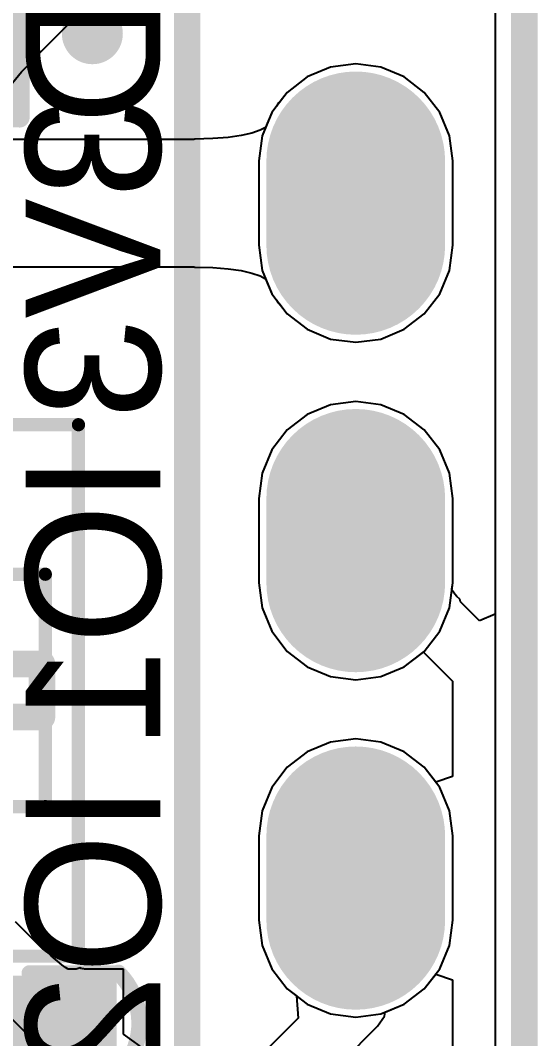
# Model space of a CAD drawing. Header units: millimetres. Extents: x 0 to 11.7, y 0 to 8.3.
# Drawn here: x 5.7892 to 5.9426, y 3.1336 to 3.4353 of the extents above; entities that cross this region are included whole.
import ezdxf

# ---------------------------------------------------------------- set-up
doc = ezdxf.new("R2010")
doc.units = ezdxf.units.MM
doc.header["$MEASUREMENT"] = 0
for name, color, linetype in [('BottomLayer', 5, 'Continuous'), ('BottomOverlay', 54, 'Continuous'), ('BottomPaste', 16, 'Continuous'), ('BottomSolder', 6, 'Continuous'), ('ConnectLayer', 7, 'Continuous'), ('KeepOutLayer', 6, 'Continuous'), ('Mechanical13', 56, 'Continuous'), ('Mechanical15', 56, 'Continuous'), ('MidLayer1', 16, 'Continuous'), ('MidLayer2', 76, 'Continuous'), ('MultiLayer', 9, 'Continuous'), ('PadHoleLayer', 156, 'Continuous'), ('TopLayer', 1, 'Continuous'), ('TopOverlay', 2, 'Continuous'), ('TopSolder', 216, 'Continuous')]:
    doc.layers.add(name, color=color, linetype=linetype)

# ---------------------------------------------------------------- blocks, each defined once
blk = doc.blocks.new('C0402_B_7')
at = {"layer": 'BottomLayer'}
for points in [[(0.01168, 0.0059), (0.01168, 0.02952), (-0.0084, 0.0059), (-0.0084, 0.02952)], [(0.01168, -0.03347), (0.01168, -0.00985), (-0.0084, -0.03347), (-0.0084, -0.00985)]]:
    blk.add_solid(points, dxfattribs=at)
at = {"layer": 'BottomOverlay', "const_width": 0.00472}
for points in [[(-0.01436, 0.03303, -0.424007), (0.01615, 0.03252)], [(0.01664, -0.03797, -0.424007), (-0.01387, -0.03746)]]:
    blk.add_lwpolyline(points, format="xyb", dxfattribs=at)
at = {"layer": 'BottomOverlay', "const_width": 0.00236}
for points in [[(-0.01554, 0.03303, 1), (-0.01318, 0.03303, 1)], [(-0.01535, 0.03149, 1), (-0.01299, 0.03149, 1)], [(0.01497, 0.03252, 1), (0.01733, 0.03252, 1)], [(0.01527, 0.03149, 1), (0.01763, 0.03149, 1)], [(-0.01535, 0.00669, 1), (-0.01299, 0.00669, 1)], [(0.01527, 0.00669, 1), (0.01763, 0.00669, 1)], [(-0.01535, -0.01163, 1), (-0.01299, -0.01163, 1)], [(0.01527, -0.01163, 1), (0.01763, -0.01163, 1)], [(-0.01535, -0.03644, 1), (-0.01299, -0.03644, 1)], [(-0.01505, -0.03746, 1), (-0.01269, -0.03746, 1)], [(0.01527, -0.03644, 1), (0.01763, -0.03644, 1)], [(0.01546, -0.03797, 1), (0.01782, -0.03797, 1)]]:
    blk.add_lwpolyline(points, format="xyb", close=True, dxfattribs=at)
at = {"layer": 'BottomOverlay', "const_width": 0.00472}
for points in [[(-0.01417, 0.03149), (-0.01417, 0.00669)], [(0.01645, 0.03149), (0.01645, 0.00669)], [(-0.01417, -0.01163), (-0.01417, -0.03644)], [(0.01645, -0.01163), (0.01645, -0.03644)]]:
    blk.add_lwpolyline(points, dxfattribs=at)
at = {"layer": 'BottomPaste'}
for points in [[(0.01168, 0.0059), (0.01168, 0.02952), (-0.0084, 0.0059), (-0.0084, 0.02952)], [(0.01168, -0.03347), (0.01168, -0.00985), (-0.0084, -0.03347), (-0.0084, -0.00985)]]:
    blk.add_solid(points, dxfattribs=at)
at = {"layer": 'BottomSolder'}
for points in [[(0.01568, 0.0019), (0.01568, 0.03352), (-0.0124, 0.0019), (-0.0124, 0.03352)], [(0.01568, -0.03747), (0.01568, -0.00585), (-0.0124, -0.03747), (-0.0124, -0.00585)]]:
    blk.add_solid(points, dxfattribs=at)
blk = doc.blocks.new('TPS61040_B_31')
at = {"layer": 'BottomLayer', "const_width": 0.01772}
blk.add_lwpolyline([(0.06204, 0.0379), (0.03448, 0.0379)], dxfattribs=at)
at = {"layer": 'BottomLayer', "const_width": 0.00886}
for points in [[(0.03005, 0.0379, 1), (0.03891, 0.0379, 1)], [(0.05761, 0.0379, 1), (0.06647, 0.0379, 1)]]:
    blk.add_lwpolyline(points, format="xyb", close=True, dxfattribs=at)
at = {"layer": 'BottomLayer'}
for points in [[(-0.0669, 0.04676), (-0.0669, 0.02904), (-0.02162, 0.04676), (-0.02162, 0.02904)], [(-0.0669, 0.00936), (-0.0669, -0.00836), (-0.02162, 0.00936), (-0.02162, -0.00836)], [(-0.0669, -0.02804), (-0.0669, -0.04576), (-0.02162, -0.02804), (-0.02162, -0.04576)], [(0.02562, -0.02804), (0.02562, -0.04576), (0.0709, -0.02804), (0.0709, -0.04576)]]:
    blk.add_solid(points, dxfattribs=at)
at = {"layer": 'BottomOverlay', "const_width": 0.00787}
for points in [[(0.00987, 0.05956), (-0.00587, 0.05956)], [(-0.00587, -0.05856), (-0.00587, 0.05956)], [(0.00987, -0.05856), (0.00987, 0.05956)], [(0.00987, -0.05856), (-0.00587, -0.05856)]]:
    blk.add_lwpolyline(points, dxfattribs=at)
at = {"layer": 'BottomOverlay'}
for points, const_width in [([(-0.00784, 0.05956, 1), (-0.00391, 0.05956, 1)], 0.00394), ([(-0.00784, 0.05956, 1), (-0.00391, 0.05956, 1)], 0.00394), ([(0.00791, 0.05956, 1), (0.01184, 0.05956, 1)], 0.00394), ([(0.00791, 0.05956, 1), (0.01184, 0.05956, 1)], 0.00394), ([(-0.00784, -0.05856, 1), (-0.00391, -0.05856, 1)], 0.00394), ([(-0.00784, -0.05856, 1), (-0.00391, -0.05856, 1)], 0.00394), ([(0.00791, -0.05856, 1), (0.01184, -0.05856, 1)], 0.00394), ([(0.00791, -0.05856, 1), (0.01184, -0.05856, 1)], 0.00394), ([(-0.03934, -0.07037, 1), (-0.04918, -0.07037, 1)], 0.00984), ([(-0.05164, -0.07037, 1), (-0.04672, -0.07037, 1)], 0.00492), ([(-0.0418, -0.07037, 1), (-0.03688, -0.07037, 1)], 0.00492)]:
    blk.add_lwpolyline(points, format="xyb", close=True, dxfattribs=dict(at, const_width=const_width))
at = {"layer": 'BottomPaste', "const_width": 0.01772}
blk.add_lwpolyline([(0.06204, 0.0379), (0.03448, 0.0379)], dxfattribs=at)
at = {"layer": 'BottomPaste', "const_width": 0.00886}
for points in [[(0.03005, 0.0379, 1), (0.03891, 0.0379, 1)], [(0.05761, 0.0379, 1), (0.06647, 0.0379, 1)]]:
    blk.add_lwpolyline(points, format="xyb", close=True, dxfattribs=at)
at = {"layer": 'BottomPaste'}
for points in [[(-0.0669, 0.04676), (-0.0669, 0.02904), (-0.02162, 0.04676), (-0.02162, 0.02904)], [(-0.0669, 0.00936), (-0.0669, -0.00836), (-0.02162, 0.00936), (-0.02162, -0.00836)], [(-0.0669, -0.02804), (-0.0669, -0.04576), (-0.02162, -0.02804), (-0.02162, -0.04576)], [(0.02562, -0.02804), (0.02562, -0.04576), (0.0709, -0.02804), (0.0709, -0.04576)]]:
    blk.add_solid(points, dxfattribs=at)
at = {"layer": 'BottomSolder', "const_width": 0.02572}
blk.add_lwpolyline([(0.06204, 0.0379), (0.03448, 0.0379)], dxfattribs=at)
at = {"layer": 'BottomSolder', "const_width": 0.01286}
for points in [[(0.02805, 0.0379, 1), (0.04091, 0.0379, 1)], [(0.05561, 0.0379, 1), (0.06847, 0.0379, 1)]]:
    blk.add_lwpolyline(points, format="xyb", close=True, dxfattribs=at)
at = {"layer": 'BottomSolder'}
for points in [[(-0.0709, 0.05076), (-0.0709, 0.02504), (-0.01762, 0.05076), (-0.01762, 0.02504)], [(-0.0709, 0.01336), (-0.0709, -0.01236), (-0.01762, 0.01336), (-0.01762, -0.01236)], [(-0.0709, -0.02404), (-0.0709, -0.04976), (-0.01762, -0.02404), (-0.01762, -0.04976)], [(0.02162, -0.02404), (0.02162, -0.04976), (0.0749, -0.02404), (0.0749, -0.04976)]]:
    blk.add_solid(points, dxfattribs=at)
at = {"layer": 'Mechanical13', "const_width": 0.00394}
for points in [[(-0.03245, -0.05954), (-0.03245, 0.06054)], [(0.03645, 0.06054), (-0.03245, 0.06054)], [(0.03645, -0.05954), (0.03645, 0.06054)], [(0.03645, -0.05954), (-0.03245, -0.05954)]]:
    blk.add_lwpolyline(points, dxfattribs=at)
at = {"layer": 'Mechanical13', "const_width": 0.00197}
for points in [[(-0.03343, 0.06054, 1), (-0.03146, 0.06054, 1)], [(-0.03343, 0.06054, 1), (-0.03146, 0.06054, 1)], [(0.03546, 0.06054, 1), (0.03743, 0.06054, 1)], [(0.03546, 0.06054, 1), (0.03743, 0.06054, 1)], [(-0.03343, -0.05954, 1), (-0.03146, -0.05954, 1)], [(-0.03343, -0.05954, 1), (-0.03146, -0.05954, 1)], [(0.03546, -0.05954, 1), (0.03743, -0.05954, 1)], [(0.03546, -0.05954, 1), (0.03743, -0.05954, 1)]]:
    blk.add_lwpolyline(points, format="xyb", close=True, dxfattribs=at)
at = {"layer": 'Mechanical15', "const_width": 0.00394}
for points in [[(-0.07674, -0.06938), (-0.07674, 0.07038)], [(0.08074, 0.07038), (-0.07674, 0.07038)], [(0.08074, -0.06938), (0.08074, 0.07038)], [(0.002, -0.01919), (0.002, 0.02019)], [(0.02169, 0.0005), (-0.01768, 0.0005)], [(0.08074, -0.06938), (-0.07674, -0.06938)]]:
    blk.add_lwpolyline(points, dxfattribs=at)
at = {"layer": 'Mechanical15', "const_width": 0.00197}
for points in [[(-0.07772, 0.07038, 1), (-0.07576, 0.07038, 1)], [(-0.07772, 0.07038, 1), (-0.07576, 0.07038, 1)], [(0.07976, 0.07038, 1), (0.08172, 0.07038, 1)], [(0.07976, 0.07038, 1), (0.08172, 0.07038, 1)], [(0.00102, 0.02019, 1), (0.00298, 0.02019, 1)], [(-0.01867, 0.0005, 1), (-0.0167, 0.0005, 1)], [(0.0207, 0.0005, 1), (0.02267, 0.0005, 1)], [(0.00102, -0.01919, 1), (0.00298, -0.01919, 1)], [(-0.07772, -0.06938, 1), (-0.07576, -0.06938, 1)], [(-0.07772, -0.06938, 1), (-0.07576, -0.06938, 1)], [(0.07976, -0.06938, 1), (0.08172, -0.06938, 1)], [(0.07976, -0.06938, 1), (0.08172, -0.06938, 1)]]:
    blk.add_lwpolyline(points, format="xyb", close=True, dxfattribs=at)
blk = doc.blocks.new('AO4401_1_B_61')
at = {"layer": 'BottomLayer'}
for points, const_width in [([(-0.04637, 0.05976), (-0.04637, 0.07551)], 0.01575), ([(-0.01254, 0.0052), (-0.00466, 0.0052)], 0.06299)]:
    blk.add_lwpolyline(points, dxfattribs=dict(at, const_width=const_width))
for points, const_width in [([(-0.05031, 0.07551, 1), (-0.04243, 0.07551, 1)], 0.00787), ([(-0.05031, 0.05976, 1), (-0.04243, 0.05976, 1)], 0.00787), ([(-0.02829, 0.0052, 1), (0.00321, 0.0052, 1)], 0.0315), ([(-0.02041, 0.0052, 1), (0.01108, 0.0052, 1)], 0.0315)]:
    blk.add_lwpolyline(points, format="xyb", close=True, dxfattribs=dict(at, const_width=const_width))
for points in [[(-0.02866, 0.08732), (-0.02866, 0.04795), (-0.01291, 0.08732), (-0.01291, 0.04795)], [(-0.00306, 0.08732), (-0.00306, 0.04795), (0.01268, 0.08732), (0.01268, 0.04795)], [(0.02253, 0.08732), (0.02253, 0.04795), (0.03827, 0.08732), (0.03827, 0.04795)], [(-0.0385, -0.08649), (-0.0385, -0.04711), (-0.05425, -0.08649), (-0.05425, -0.04711)], [(-0.01291, -0.08649), (-0.01291, -0.04711), (-0.02866, -0.08649), (-0.02866, -0.04711)], [(0.01268, -0.08649), (0.01268, -0.04711), (-0.00306, -0.08649), (-0.00306, -0.04711)], [(0.03827, -0.08649), (0.03827, -0.04711), (0.02253, -0.08649), (0.02253, -0.04711)]]:
    blk.add_solid(points, dxfattribs=at)
at = {"layer": 'BottomOverlay'}
for points, const_width in [([(-0.0706, -0.0648), (-0.0706, 0.0662)], 0.006), ([(-0.0706, 0.0662), (-0.06, 0.0662)], 0.00598), ([(0.0478, 0.0662), (0.0584, 0.0662)], 0.00598), ([(0.0584, -0.0648), (0.0584, 0.0662)], 0.006), ([(-0.0706, -0.0648), (-0.06, -0.0648)], 0.00598), ([(0.0478, -0.0648), (0.0584, -0.0648)], 0.00598)]:
    blk.add_lwpolyline(points, dxfattribs=dict(at, const_width=const_width))
for points, const_width in [([(-0.0721, 0.0662, 1), (-0.0691, 0.0662, 1)], 0.003), ([(-0.0721, 0.0662, 1), (-0.0691, 0.0662, 1)], 0.00299), ([(-0.0615, 0.0662, 1), (-0.0585, 0.0662, 1)], 0.00299), ([(0.0463, 0.0662, 1), (0.0493, 0.0662, 1)], 0.00299), ([(0.0569, 0.0662, 1), (0.0599, 0.0662, 1)], 0.003), ([(0.0569, 0.0662, 1), (0.0599, 0.0662, 1)], 0.00299), ([(0.08412, -0.04, 1), (0.07588, -0.04, 1)], 0.00984), ([(0.07342, -0.04, 1), (0.07834, -0.04, 1)], 0.00492), ([(0.08166, -0.04, 1), (0.08658, -0.04, 1)], 0.00492), ([(-0.0721, -0.0648, 1), (-0.0691, -0.0648, 1)], 0.003), ([(-0.0721, -0.0648, 1), (-0.0691, -0.0648, 1)], 0.00299), ([(-0.0615, -0.0648, 1), (-0.0585, -0.0648, 1)], 0.00299), ([(0.0463, -0.0648, 1), (0.0493, -0.0648, 1)], 0.00299), ([(0.0569, -0.0648, 1), (0.0599, -0.0648, 1)], 0.003), ([(0.0569, -0.0648, 1), (0.0599, -0.0648, 1)], 0.00299)]:
    blk.add_lwpolyline(points, format="xyb", close=True, dxfattribs=dict(at, const_width=const_width))
at = {"layer": 'BottomPaste'}
for points, const_width in [([(-0.04637, 0.05976), (-0.04637, 0.07551)], 0.01575), ([(-0.01254, 0.0052), (-0.00466, 0.0052)], 0.06299)]:
    blk.add_lwpolyline(points, dxfattribs=dict(at, const_width=const_width))
for points, const_width in [([(-0.05031, 0.07551, 1), (-0.04243, 0.07551, 1)], 0.00787), ([(-0.05031, 0.05976, 1), (-0.04243, 0.05976, 1)], 0.00787), ([(-0.02829, 0.0052, 1), (0.00321, 0.0052, 1)], 0.0315), ([(-0.02041, 0.0052, 1), (0.01108, 0.0052, 1)], 0.0315)]:
    blk.add_lwpolyline(points, format="xyb", close=True, dxfattribs=dict(at, const_width=const_width))
for points in [[(-0.02866, 0.08732), (-0.02866, 0.04795), (-0.01291, 0.08732), (-0.01291, 0.04795)], [(-0.00306, 0.08732), (-0.00306, 0.04795), (0.01268, 0.08732), (0.01268, 0.04795)], [(0.02253, 0.08732), (0.02253, 0.04795), (0.03827, 0.08732), (0.03827, 0.04795)], [(-0.0385, -0.08649), (-0.0385, -0.04711), (-0.05425, -0.08649), (-0.05425, -0.04711)], [(-0.01291, -0.08649), (-0.01291, -0.04711), (-0.02866, -0.08649), (-0.02866, -0.04711)], [(0.01268, -0.08649), (0.01268, -0.04711), (-0.00306, -0.08649), (-0.00306, -0.04711)], [(0.03827, -0.08649), (0.03827, -0.04711), (0.02253, -0.08649), (0.02253, -0.04711)]]:
    blk.add_solid(points, dxfattribs=at)
at = {"layer": 'BottomSolder'}
for points, const_width in [([(-0.04637, 0.05976), (-0.04637, 0.07551)], 0.02375), ([(-0.01254, 0.0052), (-0.00466, 0.0052)], 0.07099)]:
    blk.add_lwpolyline(points, dxfattribs=dict(at, const_width=const_width))
for points, const_width in [([(-0.05231, 0.07551, 1), (-0.04043, 0.07551, 1)], 0.01187), ([(-0.05231, 0.05976, 1), (-0.04043, 0.05976, 1)], 0.01187), ([(-0.03028, 0.0052, 1), (0.00521, 0.0052, 1)], 0.0355), ([(-0.02241, 0.0052, 1), (0.01308, 0.0052, 1)], 0.0355)]:
    blk.add_lwpolyline(points, format="xyb", close=True, dxfattribs=dict(at, const_width=const_width))
for points in [[(-0.03266, 0.09132), (-0.03266, 0.04395), (-0.00891, 0.09132), (-0.00891, 0.04395)], [(-0.00706, 0.09132), (-0.00706, 0.04395), (0.01668, 0.09132), (0.01668, 0.04395)], [(0.01853, 0.09132), (0.01853, 0.04395), (0.04227, 0.09132), (0.04227, 0.04395)], [(-0.0345, -0.09048), (-0.0345, -0.04312), (-0.05825, -0.09048), (-0.05825, -0.04312)], [(-0.00891, -0.09048), (-0.00891, -0.04312), (-0.03266, -0.09048), (-0.03266, -0.04312)], [(0.01668, -0.09048), (0.01668, -0.04312), (-0.00706, -0.09048), (-0.00706, -0.04312)], [(0.04227, -0.09048), (0.04227, -0.04312), (0.01853, -0.09048), (0.01853, -0.04312)]]:
    blk.add_solid(points, dxfattribs=at)
blk = doc.blocks.new('SIP8_72')
at = {"layer": 'BottomLayer', "const_width": 0.045}
for points in [[(0, -0.1875), (0, -0.2125)], [(0, -0.2875), (0, -0.3125)], [(0, -0.3875), (0, -0.4125)]]:
    blk.add_lwpolyline(points, dxfattribs=at)
at = {"layer": 'BottomLayer', "const_width": 0.0225}
for points in [[(-0.01125, -0.1875, 1), (0.01125, -0.1875, 1)], [(-0.01125, -0.2125, 1), (0.01125, -0.2125, 1)], [(-0.01125, -0.2875, 1), (0.01125, -0.2875, 1)], [(-0.01125, -0.3125, 1), (0.01125, -0.3125, 1)], [(-0.01125, -0.3875, 1), (0.01125, -0.3875, 1)], [(-0.01125, -0.4125, 1), (0.01125, -0.4125, 1)]]:
    blk.add_lwpolyline(points, format="xyb", close=True, dxfattribs=at)
at = {"layer": 'BottomOverlay', "const_width": 0.00787}
for points in [[(-0.05, -0.75), (-0.05, 0.05)], [(0.05, -0.75), (0.05, 0.05)]]:
    blk.add_lwpolyline(points, dxfattribs=at)
at = {"layer": 'BottomSolder', "const_width": 0.053}
for points in [[(0, -0.1875), (0, -0.2125)], [(0, -0.2875), (0, -0.3125)], [(0, -0.3875), (0, -0.4125)]]:
    blk.add_lwpolyline(points, dxfattribs=at)
at = {"layer": 'BottomSolder', "const_width": 0.0265}
for points in [[(-0.01325, -0.1875, 1), (0.01325, -0.1875, 1)], [(-0.01325, -0.2125, 1), (0.01325, -0.2125, 1)], [(-0.01325, -0.2875, 1), (0.01325, -0.2875, 1)], [(-0.01325, -0.3125, 1), (0.01325, -0.3125, 1)], [(-0.01325, -0.3875, 1), (0.01325, -0.3875, 1)], [(-0.01325, -0.4125, 1), (0.01325, -0.4125, 1)]]:
    blk.add_lwpolyline(points, format="xyb", close=True, dxfattribs=at)
at = {"layer": 'MidLayer1', "const_width": 0.045}
for points in [[(0, -0.1875), (0, -0.2125)], [(0, -0.2875), (0, -0.3125)], [(0, -0.3875), (0, -0.4125)]]:
    blk.add_lwpolyline(points, dxfattribs=at)
at = {"layer": 'MidLayer1', "const_width": 0.0225}
for points in [[(-0.01125, -0.1875, 1), (0.01125, -0.1875, 1)], [(-0.01125, -0.2125, 1), (0.01125, -0.2125, 1)], [(-0.01125, -0.2875, 1), (0.01125, -0.2875, 1)], [(-0.01125, -0.3125, 1), (0.01125, -0.3125, 1)], [(-0.01125, -0.3875, 1), (0.01125, -0.3875, 1)], [(-0.01125, -0.4125, 1), (0.01125, -0.4125, 1)]]:
    blk.add_lwpolyline(points, format="xyb", close=True, dxfattribs=at)
at = {"layer": 'MidLayer2', "const_width": 0.045}
for points in [[(0, -0.1875), (0, -0.2125)], [(0, -0.2875), (0, -0.3125)], [(0, -0.3875), (0, -0.4125)]]:
    blk.add_lwpolyline(points, dxfattribs=at)
at = {"layer": 'MidLayer2', "const_width": 0.0225}
for points in [[(-0.01125, -0.1875, 1), (0.01125, -0.1875, 1)], [(-0.01125, -0.2125, 1), (0.01125, -0.2125, 1)], [(-0.01125, -0.2875, 1), (0.01125, -0.2875, 1)], [(-0.01125, -0.3125, 1), (0.01125, -0.3125, 1)], [(-0.01125, -0.3875, 1), (0.01125, -0.3875, 1)], [(-0.01125, -0.4125, 1), (0.01125, -0.4125, 1)]]:
    blk.add_lwpolyline(points, format="xyb", close=True, dxfattribs=at)
at = {"layer": 'MultiLayer', "const_width": 0.045}
for points in [[(0, -0.1875), (0, -0.2125)], [(0, -0.2875), (0, -0.3125)], [(0, -0.3875), (0, -0.4125)]]:
    blk.add_lwpolyline(points, dxfattribs=at)
at = {"layer": 'MultiLayer', "const_width": 0.0225}
for points in [[(-0.01125, -0.1875, 1), (0.01125, -0.1875, 1)], [(-0.01125, -0.2125, 1), (0.01125, -0.2125, 1)], [(-0.01125, -0.2875, 1), (0.01125, -0.2875, 1)], [(-0.01125, -0.3125, 1), (0.01125, -0.3125, 1)], [(-0.01125, -0.3875, 1), (0.01125, -0.3875, 1)], [(-0.01125, -0.4125, 1), (0.01125, -0.4125, 1)]]:
    blk.add_lwpolyline(points, format="xyb", close=True, dxfattribs=at)
at = {"layer": 'PadHoleLayer', "const_width": 0.01575}
for points in [[(-0.00787, -0.2, 1), (0.00787, -0.2, 1)], [(-0.00787, -0.3, 1), (0.00787, -0.3, 1)], [(-0.00787, -0.4, 1), (0.00787, -0.4, 1)]]:
    blk.add_lwpolyline(points, format="xyb", close=True, dxfattribs=at)
at = {"layer": 'TopLayer', "const_width": 0.045}
for points in [[(0, -0.1875), (0, -0.2125)], [(0, -0.2875), (0, -0.3125)], [(0, -0.3875), (0, -0.4125)]]:
    blk.add_lwpolyline(points, dxfattribs=at)
at = {"layer": 'TopLayer', "const_width": 0.0225}
for points in [[(-0.01125, -0.1875, 1), (0.01125, -0.1875, 1)], [(-0.01125, -0.2125, 1), (0.01125, -0.2125, 1)], [(-0.01125, -0.2875, 1), (0.01125, -0.2875, 1)], [(-0.01125, -0.3125, 1), (0.01125, -0.3125, 1)], [(-0.01125, -0.3875, 1), (0.01125, -0.3875, 1)], [(-0.01125, -0.4125, 1), (0.01125, -0.4125, 1)]]:
    blk.add_lwpolyline(points, format="xyb", close=True, dxfattribs=at)
at = {"layer": 'TopSolder', "const_width": 0.053}
for points in [[(0, -0.1875), (0, -0.2125)], [(0, -0.2875), (0, -0.3125)], [(0, -0.3875), (0, -0.4125)]]:
    blk.add_lwpolyline(points, dxfattribs=at)
at = {"layer": 'TopSolder', "const_width": 0.0265}
for points in [[(-0.01325, -0.1875, 1), (0.01325, -0.1875, 1)], [(-0.01325, -0.2125, 1), (0.01325, -0.2125, 1)], [(-0.01325, -0.2875, 1), (0.01325, -0.2875, 1)], [(-0.01325, -0.3125, 1), (0.01325, -0.3125, 1)], [(-0.01325, -0.3875, 1), (0.01325, -0.3875, 1)], [(-0.01325, -0.4125, 1), (0.01325, -0.4125, 1)]]:
    blk.add_lwpolyline(points, format="xyb", close=True, dxfattribs=at)
blk = doc.blocks.new('LCD_240_240_76')
at = {"layer": 'TopOverlay', "const_width": 0.00394}
blk.add_lwpolyline([(0.21303, -0.0535), (0.21303, 1.09689)], dxfattribs=at)

msp = doc.modelspace()

# ---------------------------------------------------------------- linework, layer by layer
at = {"layer": 'ConnectLayer'}
for p, q in [((5.92998, 3.68865), (5.92998, 2.7787)), ((5.92998, 3.68865), (5.92998, 2.7787)), ((5.92998, 3.68865), (5.92998, 2.7787)), ((5.92998, 3.68865), (5.92998, 3.25933)), ((5.79465, 3.42544), (5.82745, 3.45823)), ((5.78957, 3.42004), (5.79458, 3.42525)), ((5.79458, 3.42525), (5.79465, 3.42544)), ((5.88863, 3.42242), (5.88119, 3.42144)), ((5.88863, 3.42242), (5.88119, 3.42144)), ((5.88863, 3.42242), (5.88119, 3.42144)), ((5.88863, 3.42242), (5.88119, 3.42144)), ((5.89607, 3.42144), (5.88863, 3.42242)), ((5.89607, 3.42144), (5.88863, 3.42242)), ((5.89607, 3.42144), (5.88863, 3.42242)), ((5.89607, 3.42144), (5.88863, 3.42242)), ((5.7816, 3.41045), (5.78957, 3.42004)), ((5.88119, 3.42144), (5.87426, 3.41857)), ((5.88119, 3.42144), (5.87426, 3.41857)), ((5.88119, 3.42144), (5.87426, 3.41857)), ((5.88119, 3.42144), (5.87426, 3.41857)), ((5.903, 3.41857), (5.89607, 3.42144)), ((5.903, 3.41857), (5.89607, 3.42144)), ((5.903, 3.41857), (5.89607, 3.42144)), ((5.903, 3.41857), (5.89607, 3.42144)), ((5.87426, 3.41857), (5.8683, 3.414)), ((5.87426, 3.41857), (5.8683, 3.414)), ((5.87426, 3.41857), (5.8683, 3.414)), ((5.87426, 3.41857), (5.8683, 3.414)), ((5.90896, 3.414), (5.903, 3.41857)), ((5.90896, 3.414), (5.903, 3.41857)), ((5.90896, 3.414), (5.903, 3.41857)), ((5.90896, 3.414), (5.903, 3.41857)), ((5.8683, 3.414), (5.86374, 3.40804)), ((5.8683, 3.414), (5.86374, 3.40804)), ((5.8683, 3.414), (5.86374, 3.40804)), ((5.8683, 3.414), (5.86619, 3.41124)), ((5.91352, 3.40804), (5.90896, 3.414)), ((5.91352, 3.40804), (5.90896, 3.414)), ((5.91352, 3.40804), (5.90896, 3.414)), ((5.91352, 3.40804), (5.90896, 3.414)), ((5.86522, 3.40998), (5.86374, 3.40804)), ((5.86552, 3.41069), (5.86522, 3.40998)), ((5.86588, 3.41084), (5.86552, 3.41069)), ((5.86594, 3.41092), (5.86588, 3.41084)), ((5.86611, 3.41122), (5.86594, 3.41092)), ((5.86619, 3.41124), (5.86611, 3.41122)), ((5.86374, 3.40804), (5.86086, 3.40111)), ((5.86374, 3.40804), (5.86086, 3.40111)), ((5.86374, 3.40804), (5.86086, 3.40111)), ((5.86374, 3.40804), (5.8619, 3.40361)), ((5.9164, 3.40111), (5.91352, 3.40804)), ((5.9164, 3.40111), (5.91352, 3.40804)), ((5.9164, 3.40111), (5.91352, 3.40804)), ((5.9164, 3.40111), (5.91352, 3.40804)), ((5.8619, 3.40361), (5.86025, 3.40275)), ((5.85081, 3.40063), (5.84626, 3.40028)), ((5.85468, 3.40118), (5.85081, 3.40063)), ((5.85784, 3.40191), (5.85468, 3.40118)), ((5.86025, 3.40275), (5.85784, 3.40191)), ((5.86086, 3.40111), (5.85988, 3.39367)), ((5.86086, 3.40111), (5.85988, 3.39367)), ((5.86086, 3.40111), (5.85988, 3.39367)), ((5.91738, 3.39367), (5.9164, 3.40111)), ((5.91738, 3.39367), (5.9164, 3.40111)), ((5.91738, 3.39367), (5.9164, 3.40111)), ((5.91738, 3.39367), (5.9164, 3.40111)), ((5.84062, 3.40003), (5.64595, 3.40003)), ((5.84091, 3.40016), (5.84062, 3.40003)), ((5.84626, 3.40028), (5.84091, 3.40016)), ((5.85988, 3.39367), (5.85988, 3.36867)), ((5.85988, 3.39367), (5.85988, 3.36867)), ((5.85988, 3.39367), (5.85988, 3.36867)), ((5.91738, 3.36867), (5.91738, 3.39367)), ((5.91738, 3.36867), (5.91738, 3.39367)), ((5.91738, 3.36867), (5.91738, 3.39367)), ((5.91738, 3.36867), (5.91738, 3.39367)), ((5.85988, 3.36867), (5.86086, 3.36123)), ((5.85988, 3.36867), (5.86086, 3.36123)), ((5.85988, 3.36867), (5.86086, 3.36123)), ((5.9164, 3.36123), (5.91738, 3.36867)), ((5.9164, 3.36123), (5.91738, 3.36867)), ((5.9164, 3.36123), (5.91738, 3.36867)), ((5.9164, 3.36123), (5.91738, 3.36867)), ((5.67097, 3.36231), (5.84062, 3.36231)), ((5.84062, 3.36231), (5.84091, 3.36218)), ((5.84091, 3.36218), (5.84626, 3.36206)), ((5.84626, 3.36206), (5.85081, 3.36171)), ((5.85081, 3.36171), (5.85468, 3.36116)), ((5.85468, 3.36116), (5.85784, 3.36043)), ((5.85784, 3.36043), (5.86025, 3.35959)), ((5.86025, 3.35959), (5.8619, 3.35873)), ((5.86086, 3.36123), (5.86374, 3.3543)), ((5.86086, 3.36123), (5.86374, 3.3543)), ((5.86086, 3.36123), (5.86374, 3.3543)), ((5.8619, 3.35873), (5.86374, 3.3543)), ((5.91352, 3.3543), (5.9164, 3.36123)), ((5.91352, 3.3543), (5.9164, 3.36123)), ((5.91352, 3.3543), (5.9164, 3.36123)), ((5.91352, 3.3543), (5.9164, 3.36123)), ((5.86374, 3.3543), (5.8683, 3.34834)), ((5.86374, 3.3543), (5.86522, 3.35236)), ((5.86374, 3.3543), (5.8683, 3.34834)), ((5.86374, 3.3543), (5.8683, 3.34834)), ((5.86522, 3.35236), (5.86552, 3.35165)), ((5.90896, 3.34834), (5.91352, 3.3543)), ((5.90896, 3.34834), (5.91352, 3.3543)), ((5.90896, 3.34834), (5.91352, 3.3543)), ((5.90896, 3.34834), (5.91352, 3.3543)), ((5.86552, 3.35165), (5.86588, 3.3515)), ((5.86588, 3.3515), (5.86594, 3.35142)), ((5.86594, 3.35142), (5.86611, 3.35113)), ((5.86611, 3.35113), (5.86619, 3.3511)), ((5.86619, 3.3511), (5.8683, 3.34834)), ((5.8683, 3.34834), (5.87426, 3.34378)), ((5.8683, 3.34834), (5.87426, 3.34378)), ((5.8683, 3.34834), (5.87426, 3.34378)), ((5.8683, 3.34834), (5.87426, 3.34378)), ((5.903, 3.34378), (5.90896, 3.34834)), ((5.903, 3.34378), (5.90896, 3.34834)), ((5.903, 3.34378), (5.90896, 3.34834)), ((5.903, 3.34378), (5.90896, 3.34834)), ((5.87426, 3.34378), (5.88119, 3.3409)), ((5.87426, 3.34378), (5.88119, 3.3409)), ((5.87426, 3.34378), (5.88119, 3.3409)), ((5.87426, 3.34378), (5.88119, 3.3409)), ((5.89607, 3.3409), (5.903, 3.34378)), ((5.89607, 3.3409), (5.903, 3.34378)), ((5.89607, 3.3409), (5.903, 3.34378)), ((5.89607, 3.3409), (5.903, 3.34378)), ((5.88119, 3.3409), (5.88863, 3.33993)), ((5.88119, 3.3409), (5.88863, 3.33993)), ((5.88119, 3.3409), (5.88863, 3.33993)), ((5.88119, 3.3409), (5.88863, 3.33993)), ((5.88863, 3.33993), (5.89607, 3.3409)), ((5.88863, 3.33993), (5.89607, 3.3409)), ((5.88863, 3.33993), (5.89607, 3.3409)), ((5.88863, 3.33993), (5.89607, 3.3409)), ((5.88863, 3.32242), (5.88119, 3.32144)), ((5.88863, 3.32242), (5.88119, 3.32144)), ((5.88863, 3.32242), (5.88119, 3.32144)), ((5.88863, 3.32242), (5.88119, 3.32144)), ((5.89607, 3.32144), (5.88863, 3.32242)), ((5.89607, 3.32144), (5.88863, 3.32242)), ((5.89607, 3.32144), (5.88863, 3.32242)), ((5.89607, 3.32144), (5.88863, 3.32242)), ((5.88119, 3.32144), (5.87426, 3.31857)), ((5.88119, 3.32144), (5.87426, 3.31857)), ((5.88119, 3.32144), (5.87426, 3.31857)), ((5.88119, 3.32144), (5.87426, 3.31857)), ((5.903, 3.31857), (5.89607, 3.32144)), ((5.903, 3.31857), (5.89607, 3.32144)), ((5.903, 3.31857), (5.89607, 3.32144)), ((5.903, 3.31857), (5.89607, 3.32144)), ((5.87426, 3.31857), (5.8683, 3.314)), ((5.87426, 3.31857), (5.8683, 3.314)), ((5.87426, 3.31857), (5.8683, 3.314)), ((5.87426, 3.31857), (5.8683, 3.314)), ((5.90896, 3.314), (5.903, 3.31857)), ((5.90896, 3.314), (5.903, 3.31857)), ((5.90896, 3.314), (5.903, 3.31857)), ((5.90896, 3.314), (5.903, 3.31857)), ((5.8683, 3.314), (5.86374, 3.30804)), ((5.8683, 3.314), (5.86374, 3.30804)), ((5.8683, 3.314), (5.86374, 3.30804)), ((5.8683, 3.314), (5.86374, 3.30804)), ((5.91352, 3.30804), (5.90896, 3.314)), ((5.91352, 3.30804), (5.90896, 3.314)), ((5.91352, 3.30804), (5.90896, 3.314)), ((5.91352, 3.30804), (5.90896, 3.314)), ((5.86374, 3.30804), (5.86086, 3.30111)), ((5.86374, 3.30804), (5.86086, 3.30111)), ((5.86374, 3.30804), (5.86086, 3.30111)), ((5.86374, 3.30804), (5.86086, 3.30111)), ((5.9164, 3.30111), (5.91352, 3.30804)), ((5.9164, 3.30111), (5.91352, 3.30804)), ((5.9164, 3.30111), (5.91352, 3.30804)), ((5.9164, 3.30111), (5.91352, 3.30804)), ((5.86086, 3.30111), (5.85988, 3.29367)), ((5.86086, 3.30111), (5.85988, 3.29367)), ((5.86086, 3.30111), (5.85988, 3.29367)), ((5.86086, 3.30111), (5.85988, 3.29367)), ((5.91738, 3.29367), (5.9164, 3.30111)), ((5.91738, 3.29367), (5.9164, 3.30111)), ((5.91738, 3.29367), (5.9164, 3.30111)), ((5.91738, 3.29367), (5.9164, 3.30111)), ((5.85988, 3.29367), (5.85988, 3.26867)), ((5.85988, 3.29367), (5.85988, 3.26867)), ((5.85988, 3.29367), (5.85988, 3.26867)), ((5.85988, 3.29367), (5.85988, 3.26867)), ((5.91738, 3.26867), (5.91738, 3.29367)), ((5.91738, 3.26867), (5.91738, 3.29367)), ((5.91738, 3.26867), (5.91738, 3.29367)), ((5.91738, 3.26867), (5.91738, 3.29367)), ((5.85988, 3.26867), (5.86086, 3.26123)), ((5.85988, 3.26867), (5.86086, 3.26123)), ((5.85988, 3.26867), (5.86086, 3.26123)), ((5.85988, 3.26867), (5.86086, 3.26123)), ((5.9164, 3.26123), (5.91738, 3.26867)), ((5.9164, 3.26123), (5.91738, 3.26867)), ((5.9164, 3.26123), (5.91738, 3.26867)), ((5.91713, 3.26676), (5.91738, 3.26867)), ((5.91714, 3.26673), (5.91713, 3.26676)), ((5.91716, 3.2666), (5.91714, 3.26673)), ((5.91731, 3.26632), (5.91716, 3.2666)), ((5.91716, 3.2666), (5.91716, 3.2666)), ((5.9176, 3.26588), (5.91731, 3.26632)), ((5.91804, 3.26531), (5.9176, 3.26588)), ((5.91863, 3.26464), (5.91804, 3.26531)), ((5.91946, 3.26377), (5.91863, 3.26464)), ((5.91974, 3.26304), (5.91946, 3.26377)), ((5.92536, 3.25742), (5.91974, 3.26304)), ((5.86086, 3.26123), (5.86374, 3.2543)), ((5.86086, 3.26123), (5.86374, 3.2543)), ((5.86086, 3.26123), (5.86374, 3.2543)), ((5.86086, 3.26123), (5.86374, 3.2543)), ((5.91352, 3.2543), (5.9164, 3.26123)), ((5.91352, 3.2543), (5.9164, 3.26123)), ((5.91352, 3.2543), (5.9164, 3.26123)), ((5.92998, 3.25933), (5.92536, 3.25742)), ((5.86374, 3.2543), (5.8683, 3.24834)), ((5.86374, 3.2543), (5.8683, 3.24834)), ((5.86374, 3.2543), (5.8683, 3.24834)), ((5.86374, 3.2543), (5.8683, 3.24834)), ((5.90896, 3.24834), (5.91352, 3.2543)), ((5.90896, 3.24834), (5.91352, 3.2543)), ((5.90896, 3.24834), (5.91352, 3.2543)), ((5.8683, 3.24834), (5.87426, 3.24378)), ((5.8683, 3.24834), (5.87426, 3.24378)), ((5.8683, 3.24834), (5.87426, 3.24378)), ((5.8683, 3.24834), (5.87426, 3.24378)), ((5.903, 3.24378), (5.90896, 3.24834)), ((5.903, 3.24378), (5.90896, 3.24834)), ((5.903, 3.24378), (5.90896, 3.24834)), ((5.903, 3.24378), (5.90869, 3.24814)), ((5.90869, 3.24814), (5.91733, 3.23949)), ((5.87426, 3.24378), (5.88119, 3.2409)), ((5.87426, 3.24378), (5.88119, 3.2409)), ((5.87426, 3.24378), (5.88119, 3.2409)), ((5.87426, 3.24378), (5.88119, 3.2409)), ((5.89607, 3.2409), (5.903, 3.24378)), ((5.89607, 3.2409), (5.903, 3.24378)), ((5.89607, 3.2409), (5.903, 3.24378)), ((5.89607, 3.2409), (5.903, 3.24378)), ((5.88119, 3.2409), (5.88863, 3.23992)), ((5.88119, 3.2409), (5.88863, 3.23992)), ((5.88119, 3.2409), (5.88863, 3.23992)), ((5.88119, 3.2409), (5.88863, 3.23992)), ((5.88863, 3.23992), (5.89607, 3.2409)), ((5.88863, 3.23992), (5.89607, 3.2409)), ((5.88863, 3.23992), (5.89607, 3.2409)), ((5.88863, 3.23992), (5.89607, 3.2409)), ((5.91733, 3.23949), (5.91733, 3.2113)), ((5.88119, 3.22144), (5.87426, 3.21857)), ((5.88119, 3.22144), (5.87426, 3.21857)), ((5.88119, 3.22144), (5.87426, 3.21857)), ((5.88119, 3.22144), (5.87426, 3.21857)), ((5.88863, 3.22242), (5.88119, 3.22144)), ((5.88863, 3.22242), (5.88119, 3.22144)), ((5.88863, 3.22242), (5.88119, 3.22144)), ((5.88863, 3.22242), (5.88119, 3.22144)), ((5.89607, 3.22144), (5.88863, 3.22242)), ((5.89607, 3.22144), (5.88863, 3.22242)), ((5.89607, 3.22144), (5.88863, 3.22242)), ((5.89607, 3.22144), (5.88863, 3.22242)), ((5.903, 3.21857), (5.89607, 3.22144)), ((5.903, 3.21857), (5.89607, 3.22144)), ((5.903, 3.21857), (5.89607, 3.22144)), ((5.903, 3.21857), (5.89607, 3.22144)), ((5.87426, 3.21857), (5.8683, 3.214)), ((5.87426, 3.21857), (5.8683, 3.214)), ((5.87426, 3.21857), (5.8683, 3.214)), ((5.87426, 3.21857), (5.8683, 3.214)), ((5.90896, 3.214), (5.903, 3.21857)), ((5.90896, 3.214), (5.903, 3.21857)), ((5.90896, 3.214), (5.903, 3.21857)), ((5.90896, 3.214), (5.903, 3.21857)), ((5.8683, 3.214), (5.86374, 3.20804)), ((5.8683, 3.214), (5.86374, 3.20804)), ((5.8683, 3.214), (5.86374, 3.20804)), ((5.8683, 3.214), (5.86374, 3.20804)), ((5.91352, 3.20804), (5.90896, 3.214)), ((5.91352, 3.20804), (5.90896, 3.214)), ((5.91352, 3.20804), (5.90896, 3.214)), ((5.91233, 3.2096), (5.90896, 3.214)), ((5.91733, 3.2113), (5.91233, 3.2096)), ((5.86374, 3.20804), (5.86086, 3.20111)), ((5.86374, 3.20804), (5.86086, 3.20111)), ((5.86374, 3.20804), (5.86086, 3.20111)), ((5.86374, 3.20804), (5.86086, 3.20111)), ((5.9164, 3.20111), (5.91352, 3.20804)), ((5.9164, 3.20111), (5.91352, 3.20804)), ((5.9164, 3.20111), (5.91352, 3.20804)), ((5.86086, 3.20111), (5.85988, 3.19367)), ((5.86086, 3.20111), (5.85988, 3.19367)), ((5.86086, 3.20111), (5.85988, 3.19367)), ((5.86086, 3.20111), (5.85988, 3.19367)), ((5.91738, 3.19367), (5.9164, 3.20111)), ((5.91738, 3.19367), (5.9164, 3.20111)), ((5.91738, 3.19367), (5.9164, 3.20111)), ((5.85988, 3.19367), (5.85988, 3.16867)), ((5.85988, 3.19367), (5.85988, 3.16867)), ((5.85988, 3.19367), (5.85988, 3.16867)), ((5.85988, 3.19367), (5.85988, 3.16867)), ((5.91738, 3.16867), (5.91738, 3.19367)), ((5.91738, 3.16867), (5.91738, 3.19367)), ((5.91738, 3.16867), (5.91738, 3.19367)), ((5.79585, 3.1601), (5.78772, 3.16823)), ((5.85988, 3.16867), (5.86086, 3.16123)), ((5.85988, 3.16867), (5.86086, 3.16123)), ((5.85988, 3.16867), (5.86086, 3.16123)), ((5.85988, 3.16867), (5.86086, 3.16123)), ((5.9164, 3.16123), (5.91738, 3.16867)), ((5.9164, 3.16123), (5.91738, 3.16867)), ((5.9164, 3.16123), (5.91738, 3.16867)), ((5.7965, 3.15984), (5.79585, 3.1601)), ((5.79831, 3.1581), (5.7965, 3.15984)), ((5.86086, 3.16123), (5.86374, 3.1543)), ((5.86086, 3.16123), (5.86374, 3.1543)), ((5.86086, 3.16123), (5.86374, 3.1543)), ((5.86086, 3.16123), (5.86374, 3.1543)), ((5.91352, 3.1543), (5.9164, 3.16123)), ((5.91352, 3.1543), (5.9164, 3.16123)), ((5.91352, 3.1543), (5.9164, 3.16123)), ((5.80148, 3.15543), (5.79831, 3.1581)), ((5.80259, 3.15466), (5.80148, 3.15543)), ((5.80338, 3.15422), (5.80259, 3.15466)), ((5.80576, 3.15422), (5.80338, 3.15422)), ((5.80694, 3.15454), (5.80576, 3.15422)), ((5.80737, 3.1543), (5.80694, 3.15454)), ((5.80787, 3.15436), (5.80737, 3.1543)), ((5.80805, 3.15422), (5.80787, 3.15436)), ((5.81972, 3.15422), (5.80805, 3.15422)), ((5.81972, 3.13489), (5.81972, 3.15422)), ((5.86374, 3.1543), (5.8683, 3.14834)), ((5.86374, 3.1543), (5.8683, 3.14834)), ((5.86374, 3.1543), (5.8683, 3.14834)), ((5.86374, 3.1543), (5.8683, 3.14834)), ((5.90896, 3.14834), (5.91352, 3.1543)), ((5.90896, 3.14834), (5.91352, 3.1543)), ((5.90896, 3.14834), (5.91352, 3.1543)), ((5.80741, 3.11869), (5.77448, 3.15162)), ((5.90896, 3.14834), (5.91233, 3.15274)), ((5.91233, 3.15274), (5.91733, 3.15104)), ((5.91733, 3.15104), (5.91733, 3.1113)), ((5.8683, 3.14834), (5.87103, 3.14625)), ((5.8683, 3.14834), (5.87426, 3.14378)), ((5.8683, 3.14834), (5.87426, 3.14378)), ((5.8683, 3.14834), (5.87426, 3.14378)), ((5.903, 3.14378), (5.90896, 3.14834)), ((5.903, 3.14378), (5.90896, 3.14834)), ((5.903, 3.14378), (5.90896, 3.14834)), ((5.903, 3.14378), (5.90896, 3.14834)), ((5.87103, 3.14625), (5.87157, 3.13971)), ((5.87426, 3.14378), (5.88119, 3.1409)), ((5.87426, 3.14378), (5.88119, 3.1409)), ((5.87426, 3.14378), (5.88119, 3.1409)), ((5.89607, 3.1409), (5.903, 3.14378)), ((5.89607, 3.1409), (5.903, 3.14378)), ((5.89607, 3.1409), (5.903, 3.14378)), ((5.89711, 3.14029), (5.89734, 3.14143)), ((5.89734, 3.14143), (5.903, 3.14378)), ((5.87157, 3.13971), (5.84932, 3.11746)), ((5.88119, 3.1409), (5.88863, 3.13992)), ((5.88119, 3.1409), (5.88863, 3.13992)), ((5.88119, 3.1409), (5.88863, 3.13992)), ((5.88863, 3.13992), (5.89607, 3.1409)), ((5.88863, 3.13992), (5.89607, 3.1409)), ((5.88863, 3.13992), (5.89607, 3.1409)), ((5.89512, 3.13731), (5.89711, 3.14029)), ((5.88476, 3.12695), (5.89512, 3.13731)), ((5.82472, 3.13139), (5.81972, 3.13489))]:
    msp.add_line(p, q, dxfattribs=at)
at = {"layer": 'KeepOutLayer', "const_width": 0.00394}
msp.add_lwpolyline([(5.93811, 2.65988), (5.93811, 3.81027)], dxfattribs=at)
at = {"layer": 'TopOverlay', "const_width": 0.003}
msp.add_lwpolyline([(5.83863, 2.98369), (5.83863, 3.63117)], dxfattribs=at)

# ---------------------------------------------------------------- block references
for name, p in [('LCD_240_240_76', (5.72508, 2.71338)), ('SIP8_72', (5.88863, 3.58117)), ('AO4401_1_B_61', (5.73053, 3.47137))]:
    msp.add_blockref(name, p)
for name, p, rotation in [('TPS61040_B_31', (5.73603, 3.23877), 270), ('C0402_B_7', (5.78026, 3.13654), 90)]:
    msp.add_blockref(name, p, dxfattribs=dict(rotation=rotation))

# ---------------------------------------------------------------- texts
at = {"layer": 'BottomOverlay', "text_generation_flag": 2}
for s, p in [('GND', (5.83071, 3.52327)), ('3V3', (5.83071, 3.41237)), ('IO1', (5.83071, 3.30687)), ('IO2', (5.83071, 3.20917))]:
    msp.add_text(s, height=0.04, rotation=90, dxfattribs=at).set_placement(p)

doc.saveas('drawing.dxf')
